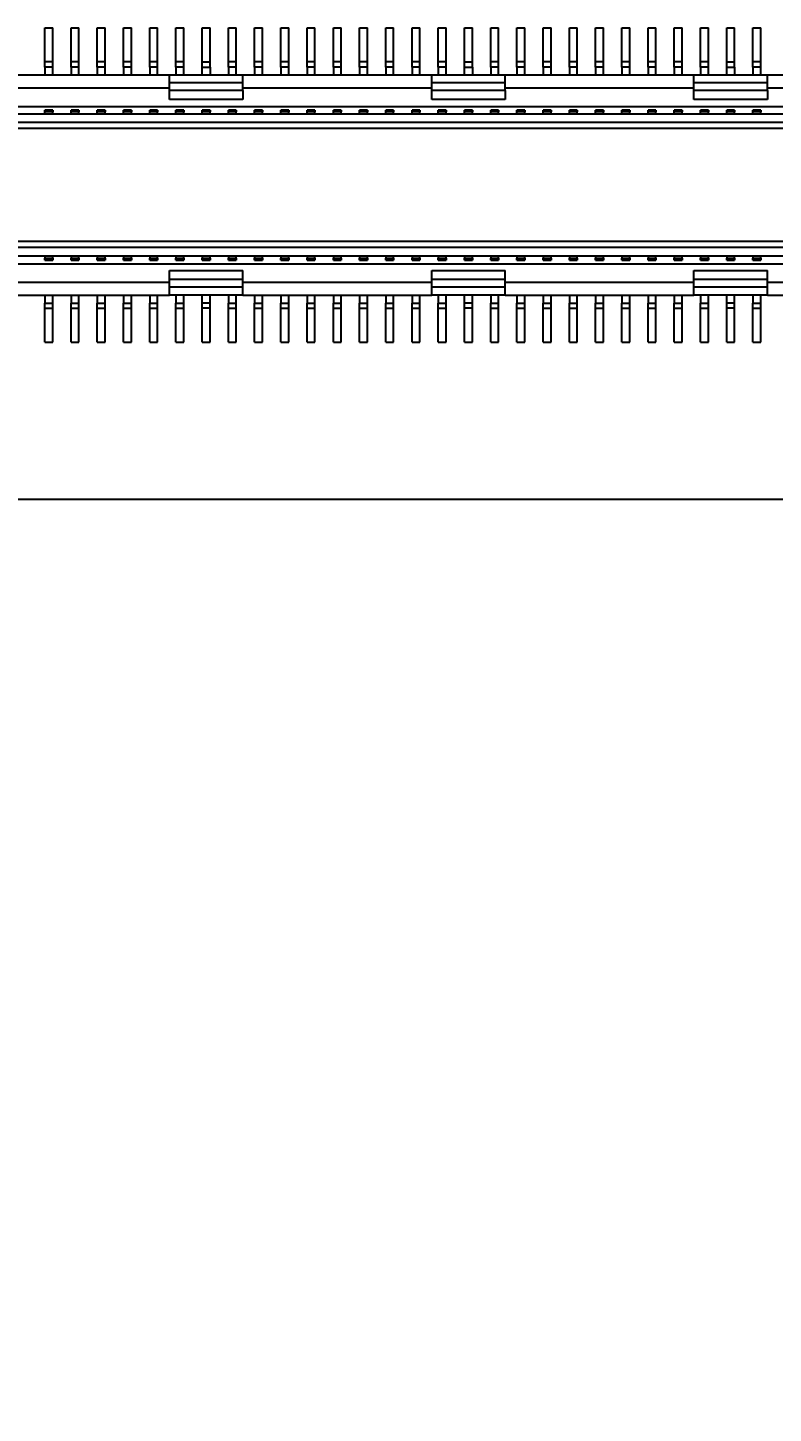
# Model space of a CAD drawing. Header units: millimetres. Extents: x 0 to 895, y 0 to 297.
# Drawn here: x 328.61 to 342.82, y 180.78 to 207.2 of the extents above; entities that cross this region are included whole.
import ezdxf

# ---------------------------------------------------------------- set-up
doc = ezdxf.new("R2010")
doc.units = ezdxf.units.MM
doc.layers.add('0-ADVANTECH-FORM', color=5, linetype='Continuous')
doc.styles.add('SLDTEXTSTYLE0', font='GOTHIC.TTF', dxfattribs={"width": 0.913})
doc.dimstyles.new('SLDDIMSTYLE3', dxfattribs={"dimtxt": 3.5, "dimasz": 3.302, "dimexe": 0, "dimexo": 0.0625, "dimgap": 0.875, "dimtad": 0, "dimtih": 1, "dimtoh": 1, "dimrnd": 1e-09, "dimzin": 4, "dimdsep": 46, "dimtxsty": 'SLDTEXTSTYLE0', "dimblk1": 'NONE', "dimblk2": 'NONE', "dimsah": 1, "dimcen": 0.09, "dimadec": 0, "dimazin": 1, "dimtfac": 1, "dimtofl": 0, "dimtmove": 0, "dimatfit": 3, "dimldrblk": 'NONE', "dimfxl": 1, "dimfrac": 2, "dimtolj": 1, "dimtzin": 12, "dimarcsym": 0})

# ---------------------------------------------------------------- blocks, each defined once
blk = doc.blocks.new('_D_13')
at = {"layer": '0-ADVANTECH-FORM', "transparency": 16777216}
blk.add_line((295.909, 203.204), (295.909, 192.416), dxfattribs=at)
at = {"layer": '0-ADVANTECH-FORM', "transparency": 16777216, "insert": (294.216, 180.778), "char_height": 3.5, "attachment_point": 1, "rotation": 90, "style": 'SLDTEXTSTYLE0'}
blk.add_mtext('74.20', dxfattribs=at)
blk = doc.blocks.new('_NONE')

msp = doc.modelspace()

# ---------------------------------------------------------------- linework, layer by layer
at = {"color": 7, "linetype": 'Continuous', "lineweight": 25}
for p, q in [((328.934, 207.204), (329.084, 207.204)), ((328.934, 206.554), (328.934, 207.204)), ((329.084, 206.554), (329.084, 207.204)), ((329.434, 207.204), (329.584, 207.204)), ((329.434, 206.554), (329.434, 207.204)), ((329.584, 206.554), (329.584, 207.204)), ((329.934, 207.204), (330.084, 207.204)), ((329.934, 206.554), (329.934, 207.204)), ((330.084, 206.554), (330.084, 207.204)), ((330.434, 207.204), (330.584, 207.204)), ((330.434, 206.554), (330.434, 207.204)), ((330.584, 206.554), (330.584, 207.204)), ((330.934, 207.204), (331.084, 207.204)), ((330.934, 206.554), (330.934, 207.204)), ((331.084, 206.554), (331.084, 207.204)), ((331.434, 207.204), (331.584, 207.204)), ((331.434, 206.554), (331.434, 207.204)), ((331.584, 206.554), (331.584, 207.204)), ((331.934, 207.204), (332.084, 207.204)), ((331.934, 206.554), (331.934, 207.204)), ((332.084, 206.554), (332.084, 207.204)), ((332.434, 207.204), (332.584, 207.204)), ((332.434, 206.554), (332.434, 207.204)), ((332.584, 206.554), (332.584, 207.204)), ((332.934, 207.204), (333.084, 207.204)), ((332.934, 206.554), (332.934, 207.204)), ((333.084, 206.554), (333.084, 207.204)), ((333.434, 207.204), (333.584, 207.204)), ((333.434, 206.554), (333.434, 207.204)), ((333.584, 206.554), (333.584, 207.204)), ((333.934, 207.204), (334.084, 207.204)), ((333.934, 206.554), (333.934, 207.204)), ((334.084, 206.554), (334.084, 207.204)), ((334.434, 207.204), (334.584, 207.204)), ((334.434, 206.554), (334.434, 207.204)), ((334.584, 206.554), (334.584, 207.204)), ((334.934, 207.204), (335.084, 207.204)), ((334.934, 206.554), (334.934, 207.204)), ((335.084, 206.554), (335.084, 207.204)), ((335.434, 207.204), (335.584, 207.204)), ((335.434, 206.554), (335.434, 207.204)), ((335.584, 206.554), (335.584, 207.204)), ((335.934, 207.204), (336.084, 207.204)), ((335.934, 206.554), (335.934, 207.204)), ((336.084, 206.554), (336.084, 207.204)), ((336.434, 207.204), (336.584, 207.204)), ((336.434, 206.554), (336.434, 207.204)), ((336.584, 206.554), (336.584, 207.204)), ((336.934, 207.204), (337.084, 207.204)), ((336.934, 206.554), (336.934, 207.204)), ((337.084, 206.554), (337.084, 207.204)), ((337.434, 207.204), (337.584, 207.204)), ((337.434, 206.554), (337.434, 207.204)), ((337.584, 206.554), (337.584, 207.204)), ((337.934, 207.204), (338.084, 207.204)), ((337.934, 206.554), (337.934, 207.204)), ((338.084, 206.554), (338.084, 207.204)), ((338.434, 207.204), (338.584, 207.204)), ((338.434, 206.554), (338.434, 207.204)), ((338.584, 206.554), (338.584, 207.204)), ((338.934, 207.204), (339.084, 207.204)), ((338.934, 206.554), (338.934, 207.204)), ((339.084, 206.554), (339.084, 207.204)), ((339.434, 207.204), (339.584, 207.204)), ((339.434, 206.554), (339.434, 207.204)), ((339.584, 206.554), (339.584, 207.204)), ((339.934, 207.204), (340.084, 207.204)), ((339.934, 206.554), (339.934, 207.204)), ((340.084, 206.554), (340.084, 207.204)), ((340.434, 207.204), (340.584, 207.204)), ((340.434, 206.554), (340.434, 207.204)), ((340.584, 206.554), (340.584, 207.204)), ((340.934, 207.204), (341.084, 207.204)), ((340.934, 206.554), (340.934, 207.204)), ((341.084, 206.554), (341.084, 207.204)), ((341.434, 207.204), (341.584, 207.204)), ((341.434, 206.554), (341.434, 207.204)), ((341.584, 206.554), (341.584, 207.204)), ((341.934, 207.204), (342.084, 207.204)), ((341.934, 206.554), (341.934, 207.204)), ((342.084, 206.554), (342.084, 207.204)), ((342.434, 207.204), (342.584, 207.204)), ((342.434, 206.554), (342.434, 207.204)), ((342.584, 206.554), (342.584, 207.204)), ((329.084, 206.554), (328.934, 206.554)), ((328.934, 206.454), (328.934, 206.554)), ((329.084, 206.454), (328.934, 206.454)), ((328.934, 206.454), (328.934, 206.304)), ((329.084, 206.454), (329.084, 206.554)), ((329.084, 206.304), (329.084, 206.454)), ((329.584, 206.554), (329.434, 206.554)), ((329.434, 206.454), (329.434, 206.554)), ((329.584, 206.454), (329.434, 206.454)), ((329.434, 206.454), (329.434, 206.304)), ((329.584, 206.454), (329.584, 206.554)), ((329.584, 206.304), (329.584, 206.454)), ((330.084, 206.554), (329.934, 206.554)), ((329.934, 206.454), (329.934, 206.554)), ((330.084, 206.454), (329.934, 206.454)), ((329.934, 206.454), (329.934, 206.304)), ((330.084, 206.454), (330.084, 206.554)), ((330.084, 206.304), (330.084, 206.454)), ((330.584, 206.554), (330.434, 206.554)), ((330.434, 206.454), (330.434, 206.554)), ((330.434, 206.454), (330.434, 206.304)), ((330.584, 206.454), (330.434, 206.454)), ((330.584, 206.454), (330.584, 206.554)), ((330.584, 206.304), (330.584, 206.454)), ((331.084, 206.554), (330.934, 206.554)), ((330.934, 206.454), (330.934, 206.554)), ((330.934, 206.454), (330.934, 206.304)), ((331.084, 206.454), (330.934, 206.454)), ((331.084, 206.454), (331.084, 206.554)), ((331.084, 206.304), (331.084, 206.454)), ((331.584, 206.554), (331.434, 206.554)), ((331.434, 206.454), (331.434, 206.554)), ((331.584, 206.454), (331.434, 206.454)), ((331.434, 206.454), (331.434, 206.304)), ((331.584, 206.454), (331.584, 206.554)), ((331.584, 206.304), (331.584, 206.454)), ((331.934, 206.554), (332.084, 206.554)), ((331.934, 206.454), (331.934, 206.554)), ((331.934, 206.304), (331.934, 206.454)), ((331.934, 206.454), (332.084, 206.454)), ((332.084, 206.454), (332.084, 206.554)), ((332.084, 206.454), (332.084, 206.304)), ((332.584, 206.554), (332.434, 206.554)), ((332.434, 206.454), (332.434, 206.554)), ((332.584, 206.454), (332.434, 206.454)), ((332.434, 206.454), (332.434, 206.304)), ((332.584, 206.454), (332.584, 206.554)), ((332.584, 206.304), (332.584, 206.454)), ((333.084, 206.554), (332.934, 206.554)), ((332.934, 206.454), (332.934, 206.554)), ((333.084, 206.454), (332.934, 206.454)), ((332.934, 206.454), (332.934, 206.304)), ((333.084, 206.454), (333.084, 206.554)), ((333.084, 206.304), (333.084, 206.454)), ((333.584, 206.554), (333.434, 206.554)), ((333.434, 206.454), (333.434, 206.554)), ((333.584, 206.454), (333.434, 206.454)), ((333.434, 206.454), (333.434, 206.304)), ((333.584, 206.454), (333.584, 206.554)), ((333.584, 206.304), (333.584, 206.454)), ((334.084, 206.554), (333.934, 206.554)), ((333.934, 206.454), (333.934, 206.554)), ((333.934, 206.454), (333.934, 206.304)), ((334.084, 206.454), (333.934, 206.454)), ((334.084, 206.454), (334.084, 206.554)), ((334.084, 206.304), (334.084, 206.454)), ((334.584, 206.554), (334.434, 206.554)), ((334.434, 206.454), (334.434, 206.554)), ((334.584, 206.454), (334.434, 206.454)), ((334.434, 206.454), (334.434, 206.304)), ((334.584, 206.454), (334.584, 206.554)), ((334.584, 206.304), (334.584, 206.454)), ((335.084, 206.554), (334.934, 206.554)), ((334.934, 206.454), (334.934, 206.554)), ((334.934, 206.454), (334.934, 206.304)), ((335.084, 206.454), (334.934, 206.454)), ((335.084, 206.454), (335.084, 206.554)), ((335.084, 206.304), (335.084, 206.454)), ((335.584, 206.554), (335.434, 206.554)), ((335.434, 206.454), (335.434, 206.554)), ((335.434, 206.454), (335.434, 206.304)), ((335.584, 206.454), (335.434, 206.454)), ((335.584, 206.454), (335.584, 206.554)), ((335.584, 206.304), (335.584, 206.454)), ((336.084, 206.554), (335.934, 206.554)), ((335.934, 206.454), (335.934, 206.554)), ((336.084, 206.454), (335.934, 206.454)), ((335.934, 206.454), (335.934, 206.304)), ((336.084, 206.454), (336.084, 206.554)), ((336.084, 206.304), (336.084, 206.454)), ((336.584, 206.554), (336.434, 206.554)), ((336.434, 206.454), (336.434, 206.554)), ((336.434, 206.454), (336.434, 206.304)), ((336.584, 206.454), (336.434, 206.454)), ((336.584, 206.454), (336.584, 206.554)), ((336.584, 206.304), (336.584, 206.454)), ((336.934, 206.554), (337.084, 206.554)), ((336.934, 206.454), (336.934, 206.554)), ((336.934, 206.304), (336.934, 206.454)), ((336.934, 206.454), (337.084, 206.454)), ((337.084, 206.454), (337.084, 206.554)), ((337.084, 206.454), (337.084, 206.304)), ((337.584, 206.554), (337.434, 206.554)), ((337.434, 206.454), (337.434, 206.554)), ((337.584, 206.454), (337.434, 206.454)), ((337.434, 206.454), (337.434, 206.304)), ((337.584, 206.454), (337.584, 206.554)), ((337.584, 206.304), (337.584, 206.454)), ((338.084, 206.554), (337.934, 206.554)), ((337.934, 206.454), (337.934, 206.554)), ((337.934, 206.454), (337.934, 206.304)), ((338.084, 206.454), (337.934, 206.454)), ((338.084, 206.454), (338.084, 206.554)), ((338.084, 206.304), (338.084, 206.454)), ((338.584, 206.554), (338.434, 206.554)), ((338.434, 206.454), (338.434, 206.554)), ((338.584, 206.454), (338.434, 206.454)), ((338.434, 206.454), (338.434, 206.304)), ((338.584, 206.454), (338.584, 206.554)), ((338.584, 206.304), (338.584, 206.454)), ((339.084, 206.554), (338.934, 206.554)), ((338.934, 206.454), (338.934, 206.554)), ((339.084, 206.454), (338.934, 206.454)), ((338.934, 206.454), (338.934, 206.304)), ((339.084, 206.454), (339.084, 206.554)), ((339.084, 206.304), (339.084, 206.454)), ((339.584, 206.554), (339.434, 206.554)), ((339.434, 206.454), (339.434, 206.554)), ((339.584, 206.454), (339.434, 206.454)), ((339.434, 206.454), (339.434, 206.304)), ((339.584, 206.454), (339.584, 206.554)), ((339.584, 206.304), (339.584, 206.454)), ((340.084, 206.554), (339.934, 206.554)), ((339.934, 206.454), (339.934, 206.554)), ((340.084, 206.454), (339.934, 206.454)), ((339.934, 206.454), (339.934, 206.304)), ((340.084, 206.454), (340.084, 206.554)), ((340.084, 206.304), (340.084, 206.454)), ((340.584, 206.554), (340.434, 206.554)), ((340.434, 206.454), (340.434, 206.554)), ((340.434, 206.454), (340.434, 206.304)), ((340.584, 206.454), (340.434, 206.454)), ((340.584, 206.454), (340.584, 206.554)), ((340.584, 206.304), (340.584, 206.454)), ((341.084, 206.554), (340.934, 206.554)), ((340.934, 206.454), (340.934, 206.554)), ((340.934, 206.454), (340.934, 206.304)), ((341.084, 206.454), (340.934, 206.454)), ((341.084, 206.454), (341.084, 206.554)), ((341.084, 206.304), (341.084, 206.454)), ((341.584, 206.554), (341.434, 206.554)), ((341.434, 206.454), (341.434, 206.554)), ((341.584, 206.454), (341.434, 206.454)), ((341.434, 206.454), (341.434, 206.304)), ((341.584, 206.454), (341.584, 206.554)), ((341.584, 206.304), (341.584, 206.454)), ((341.934, 206.554), (342.084, 206.554)), ((341.934, 206.454), (341.934, 206.554)), ((341.934, 206.304), (341.934, 206.454)), ((341.934, 206.454), (342.084, 206.454)), ((342.084, 206.454), (342.084, 206.554)), ((342.084, 206.454), (342.084, 206.304)), ((342.584, 206.554), (342.434, 206.554)), ((342.434, 206.454), (342.434, 206.554)), ((342.434, 206.454), (342.434, 206.304)), ((342.584, 206.454), (342.434, 206.454)), ((342.584, 206.454), (342.584, 206.554)), ((342.584, 206.304), (342.584, 206.454)), ((327.709, 206.304), (331.309, 206.304)), ((331.309, 206.154), (331.309, 206.304)), ((331.309, 206.304), (332.709, 206.304)), ((331.309, 206.004), (331.309, 206.154)), ((332.709, 206.154), (331.309, 206.154)), ((332.709, 206.154), (332.709, 206.304)), ((332.709, 206.304), (336.309, 206.304)), ((332.709, 206.004), (332.709, 206.154)), ((336.309, 206.154), (336.309, 206.304)), ((336.309, 206.304), (337.709, 206.304)), ((336.309, 206.004), (336.309, 206.154)), ((337.709, 206.154), (336.309, 206.154)), ((337.709, 206.154), (337.709, 206.304)), ((337.709, 206.304), (341.309, 206.304)), ((337.709, 206.004), (337.709, 206.154)), ((341.309, 206.154), (341.309, 206.304)), ((341.309, 206.304), (342.709, 206.304)), ((342.709, 206.154), (341.309, 206.154)), ((341.309, 206.004), (341.309, 206.154)), ((342.709, 206.154), (342.709, 206.304)), ((342.709, 206.304), (346.309, 206.304)), ((342.709, 206.004), (342.709, 206.154)), ((331.309, 206.054), (327.709, 206.054)), ((332.709, 206.004), (331.309, 206.004)), ((331.309, 205.834), (331.309, 206.004)), ((336.309, 206.054), (332.709, 206.054)), ((332.709, 206.004), (332.709, 205.834)), ((337.709, 206.004), (336.309, 206.004)), ((336.309, 205.834), (336.309, 206.004)), ((341.309, 206.054), (337.709, 206.054)), ((337.709, 206.004), (337.709, 205.834)), ((342.709, 206.004), (341.309, 206.004)), ((341.309, 205.834), (341.309, 206.004)), ((346.309, 206.054), (342.709, 206.054)), ((342.709, 206.004), (342.709, 205.834)), ((297.209, 205.704), (352.309, 205.704)), ((329.084, 205.634), (328.934, 205.634)), ((328.934, 205.601), (328.934, 205.634)), ((328.934, 205.554), (328.934, 205.601)), ((329.084, 205.601), (328.934, 205.601)), ((329.084, 205.634), (329.084, 205.601)), ((329.084, 205.554), (329.084, 205.601)), ((329.584, 205.634), (329.434, 205.634)), ((329.434, 205.601), (329.434, 205.634)), ((329.434, 205.554), (329.434, 205.601)), ((329.584, 205.601), (329.434, 205.601)), ((329.584, 205.634), (329.584, 205.601)), ((329.584, 205.554), (329.584, 205.601)), ((330.084, 205.634), (329.934, 205.634)), ((329.934, 205.601), (329.934, 205.634)), ((329.934, 205.554), (329.934, 205.601)), ((330.084, 205.601), (329.934, 205.601)), ((330.084, 205.634), (330.084, 205.601)), ((330.084, 205.554), (330.084, 205.601)), ((330.584, 205.634), (330.434, 205.634)), ((330.434, 205.601), (330.434, 205.634)), ((330.434, 205.554), (330.434, 205.601)), ((330.584, 205.601), (330.434, 205.601)), ((330.584, 205.634), (330.584, 205.601)), ((330.584, 205.554), (330.584, 205.601)), ((331.084, 205.634), (330.934, 205.634)), ((330.934, 205.601), (330.934, 205.634)), ((330.934, 205.554), (330.934, 205.601)), ((331.084, 205.601), (330.934, 205.601)), ((331.084, 205.634), (331.084, 205.601)), ((331.084, 205.554), (331.084, 205.601)), ((332.709, 205.834), (331.309, 205.834)), ((331.584, 205.634), (331.434, 205.634)), ((331.434, 205.601), (331.434, 205.634)), ((331.434, 205.554), (331.434, 205.601)), ((331.584, 205.601), (331.434, 205.601)), ((331.584, 205.634), (331.584, 205.601)), ((331.584, 205.554), (331.584, 205.601)), ((332.084, 205.634), (331.934, 205.634)), ((331.934, 205.601), (331.934, 205.634)), ((331.934, 205.554), (331.934, 205.601)), ((332.084, 205.601), (331.934, 205.601)), ((332.084, 205.634), (332.084, 205.601)), ((332.084, 205.554), (332.084, 205.601)), ((332.584, 205.634), (332.434, 205.634)), ((332.434, 205.601), (332.434, 205.634)), ((332.434, 205.554), (332.434, 205.601)), ((332.584, 205.601), (332.434, 205.601)), ((332.584, 205.634), (332.584, 205.601)), ((332.584, 205.554), (332.584, 205.601)), ((333.084, 205.634), (332.934, 205.634)), ((332.934, 205.601), (332.934, 205.634)), ((332.934, 205.554), (332.934, 205.601)), ((333.084, 205.601), (332.934, 205.601)), ((333.084, 205.634), (333.084, 205.601)), ((333.084, 205.554), (333.084, 205.601)), ((333.584, 205.634), (333.434, 205.634)), ((333.434, 205.601), (333.434, 205.634)), ((333.434, 205.554), (333.434, 205.601)), ((333.584, 205.601), (333.434, 205.601)), ((333.584, 205.634), (333.584, 205.601)), ((333.584, 205.554), (333.584, 205.601)), ((334.084, 205.634), (333.934, 205.634)), ((333.934, 205.601), (333.934, 205.634)), ((333.934, 205.554), (333.934, 205.601)), ((334.084, 205.601), (333.934, 205.601)), ((334.084, 205.634), (334.084, 205.601)), ((334.084, 205.554), (334.084, 205.601)), ((334.584, 205.634), (334.434, 205.634)), ((334.434, 205.601), (334.434, 205.634)), ((334.434, 205.554), (334.434, 205.601)), ((334.584, 205.601), (334.434, 205.601)), ((334.584, 205.634), (334.584, 205.601)), ((334.584, 205.554), (334.584, 205.601)), ((335.084, 205.634), (334.934, 205.634)), ((334.934, 205.601), (334.934, 205.634)), ((334.934, 205.554), (334.934, 205.601)), ((335.084, 205.601), (334.934, 205.601)), ((335.084, 205.634), (335.084, 205.601)), ((335.084, 205.554), (335.084, 205.601)), ((335.584, 205.634), (335.434, 205.634)), ((335.434, 205.601), (335.434, 205.634)), ((335.434, 205.554), (335.434, 205.601)), ((335.584, 205.601), (335.434, 205.601)), ((335.584, 205.634), (335.584, 205.601)), ((335.584, 205.554), (335.584, 205.601)), ((336.084, 205.634), (335.934, 205.634)), ((335.934, 205.601), (335.934, 205.634)), ((335.934, 205.554), (335.934, 205.601)), ((336.084, 205.601), (335.934, 205.601)), ((336.084, 205.634), (336.084, 205.601)), ((336.084, 205.554), (336.084, 205.601)), ((337.709, 205.834), (336.309, 205.834)), ((336.584, 205.634), (336.434, 205.634)), ((336.434, 205.601), (336.434, 205.634)), ((336.434, 205.554), (336.434, 205.601)), ((336.584, 205.601), (336.434, 205.601)), ((336.584, 205.634), (336.584, 205.601)), ((336.584, 205.554), (336.584, 205.601)), ((337.084, 205.634), (336.934, 205.634)), ((336.934, 205.601), (336.934, 205.634)), ((336.934, 205.554), (336.934, 205.601)), ((337.084, 205.601), (336.934, 205.601)), ((337.084, 205.634), (337.084, 205.601)), ((337.084, 205.554), (337.084, 205.601)), ((337.584, 205.634), (337.434, 205.634)), ((337.434, 205.601), (337.434, 205.634)), ((337.434, 205.554), (337.434, 205.601)), ((337.584, 205.601), (337.434, 205.601)), ((337.584, 205.634), (337.584, 205.601)), ((337.584, 205.554), (337.584, 205.601)), ((338.084, 205.634), (337.934, 205.634)), ((337.934, 205.601), (337.934, 205.634)), ((337.934, 205.554), (337.934, 205.601)), ((338.084, 205.601), (337.934, 205.601)), ((338.084, 205.634), (338.084, 205.601)), ((338.084, 205.554), (338.084, 205.601)), ((338.584, 205.634), (338.434, 205.634)), ((338.434, 205.601), (338.434, 205.634)), ((338.434, 205.554), (338.434, 205.601)), ((338.584, 205.601), (338.434, 205.601)), ((338.584, 205.634), (338.584, 205.601)), ((338.584, 205.554), (338.584, 205.601)), ((339.084, 205.634), (338.934, 205.634)), ((338.934, 205.601), (338.934, 205.634)), ((338.934, 205.554), (338.934, 205.601)), ((339.084, 205.601), (338.934, 205.601)), ((339.084, 205.634), (339.084, 205.601)), ((339.084, 205.554), (339.084, 205.601)), ((339.584, 205.634), (339.434, 205.634)), ((339.434, 205.601), (339.434, 205.634)), ((339.434, 205.554), (339.434, 205.601)), ((339.584, 205.601), (339.434, 205.601)), ((339.584, 205.634), (339.584, 205.601)), ((339.584, 205.554), (339.584, 205.601)), ((340.084, 205.634), (339.934, 205.634)), ((339.934, 205.601), (339.934, 205.634)), ((339.934, 205.554), (339.934, 205.601)), ((340.084, 205.601), (339.934, 205.601)), ((340.084, 205.634), (340.084, 205.601)), ((340.084, 205.554), (340.084, 205.601)), ((340.584, 205.634), (340.434, 205.634)), ((340.434, 205.601), (340.434, 205.634)), ((340.434, 205.554), (340.434, 205.601)), ((340.584, 205.601), (340.434, 205.601)), ((340.584, 205.634), (340.584, 205.601)), ((340.584, 205.554), (340.584, 205.601)), ((341.084, 205.634), (340.934, 205.634)), ((340.934, 205.601), (340.934, 205.634)), ((340.934, 205.554), (340.934, 205.601)), ((341.084, 205.601), (340.934, 205.601)), ((341.084, 205.634), (341.084, 205.601)), ((341.084, 205.554), (341.084, 205.601)), ((342.709, 205.834), (341.309, 205.834)), ((341.584, 205.634), (341.434, 205.634)), ((341.434, 205.601), (341.434, 205.634)), ((341.434, 205.554), (341.434, 205.601)), ((341.584, 205.601), (341.434, 205.601)), ((341.584, 205.634), (341.584, 205.601)), ((341.584, 205.554), (341.584, 205.601)), ((342.084, 205.634), (341.934, 205.634)), ((341.934, 205.601), (341.934, 205.634)), ((341.934, 205.554), (341.934, 205.601)), ((342.084, 205.601), (341.934, 205.601)), ((342.084, 205.634), (342.084, 205.601)), ((342.084, 205.554), (342.084, 205.601)), ((342.584, 205.634), (342.434, 205.634)), ((342.434, 205.601), (342.434, 205.634)), ((342.434, 205.554), (342.434, 205.601)), ((342.584, 205.601), (342.434, 205.601)), ((342.584, 205.634), (342.584, 205.601)), ((342.584, 205.554), (342.584, 205.601)), ((352.409, 205.554), (297.109, 205.554)), ((352.409, 205.394), (297.109, 205.394)), ((352.209, 205.28), (297.309, 205.28)), ((353.309, 203.014), (296.209, 203.014)), ((353.109, 203.129), (296.409, 203.129)), ((296.209, 202.854), (353.309, 202.854)), ((297.209, 202.704), (352.309, 202.704)), ((328.934, 202.854), (328.934, 202.808)), ((328.934, 202.808), (329.084, 202.808)), ((328.934, 202.774), (328.934, 202.808)), ((328.934, 202.774), (329.084, 202.774)), ((329.084, 202.808), (329.084, 202.854)), ((329.084, 202.808), (329.084, 202.774)), ((329.434, 202.854), (329.434, 202.808)), ((329.434, 202.808), (329.584, 202.808)), ((329.434, 202.774), (329.434, 202.808)), ((329.434, 202.774), (329.584, 202.774)), ((329.584, 202.808), (329.584, 202.854)), ((329.584, 202.808), (329.584, 202.774)), ((329.934, 202.854), (329.934, 202.808)), ((329.934, 202.808), (330.084, 202.808)), ((329.934, 202.774), (329.934, 202.808)), ((329.934, 202.774), (330.084, 202.774)), ((330.084, 202.808), (330.084, 202.854)), ((330.084, 202.808), (330.084, 202.774)), ((330.434, 202.854), (330.434, 202.808)), ((330.434, 202.808), (330.584, 202.808)), ((330.434, 202.774), (330.434, 202.808)), ((330.434, 202.774), (330.584, 202.774)), ((330.584, 202.808), (330.584, 202.854)), ((330.584, 202.808), (330.584, 202.774)), ((330.934, 202.854), (330.934, 202.808)), ((330.934, 202.808), (331.084, 202.808)), ((330.934, 202.774), (330.934, 202.808)), ((330.934, 202.774), (331.084, 202.774)), ((331.084, 202.808), (331.084, 202.854)), ((331.084, 202.808), (331.084, 202.774)), ((331.434, 202.854), (331.434, 202.808)), ((331.434, 202.808), (331.584, 202.808)), ((331.434, 202.774), (331.434, 202.808)), ((331.434, 202.774), (331.584, 202.774)), ((331.584, 202.808), (331.584, 202.854)), ((331.584, 202.808), (331.584, 202.774)), ((331.934, 202.854), (331.934, 202.808)), ((331.934, 202.808), (332.084, 202.808)), ((331.934, 202.774), (331.934, 202.808)), ((331.934, 202.774), (332.084, 202.774)), ((332.084, 202.808), (332.084, 202.854)), ((332.084, 202.808), (332.084, 202.774)), ((332.434, 202.854), (332.434, 202.808)), ((332.434, 202.808), (332.584, 202.808)), ((332.434, 202.774), (332.434, 202.808)), ((332.434, 202.774), (332.584, 202.774)), ((332.584, 202.808), (332.584, 202.854)), ((332.584, 202.808), (332.584, 202.774)), ((332.934, 202.854), (332.934, 202.808)), ((332.934, 202.808), (333.084, 202.808)), ((332.934, 202.774), (332.934, 202.808)), ((332.934, 202.774), (333.084, 202.774)), ((333.084, 202.808), (333.084, 202.854)), ((333.084, 202.808), (333.084, 202.774)), ((333.434, 202.854), (333.434, 202.808)), ((333.434, 202.808), (333.584, 202.808)), ((333.434, 202.774), (333.434, 202.808)), ((333.434, 202.774), (333.584, 202.774)), ((333.584, 202.808), (333.584, 202.854)), ((333.584, 202.808), (333.584, 202.774)), ((333.934, 202.854), (333.934, 202.808)), ((333.934, 202.808), (334.084, 202.808)), ((333.934, 202.774), (333.934, 202.808)), ((333.934, 202.774), (334.084, 202.774)), ((334.084, 202.808), (334.084, 202.854)), ((334.084, 202.808), (334.084, 202.774)), ((334.434, 202.854), (334.434, 202.808)), ((334.434, 202.808), (334.584, 202.808)), ((334.434, 202.774), (334.434, 202.808)), ((334.434, 202.774), (334.584, 202.774)), ((334.584, 202.808), (334.584, 202.854)), ((334.584, 202.808), (334.584, 202.774)), ((334.934, 202.854), (334.934, 202.808)), ((334.934, 202.808), (335.084, 202.808)), ((334.934, 202.774), (334.934, 202.808)), ((334.934, 202.774), (335.084, 202.774)), ((335.084, 202.808), (335.084, 202.854)), ((335.084, 202.808), (335.084, 202.774)), ((335.434, 202.854), (335.434, 202.808)), ((335.434, 202.808), (335.584, 202.808)), ((335.434, 202.774), (335.434, 202.808)), ((335.434, 202.774), (335.584, 202.774)), ((335.584, 202.808), (335.584, 202.854)), ((335.584, 202.808), (335.584, 202.774)), ((335.934, 202.854), (335.934, 202.808)), ((335.934, 202.808), (336.084, 202.808)), ((335.934, 202.774), (335.934, 202.808)), ((335.934, 202.774), (336.084, 202.774)), ((336.084, 202.808), (336.084, 202.854)), ((336.084, 202.808), (336.084, 202.774)), ((336.434, 202.854), (336.434, 202.808)), ((336.434, 202.808), (336.584, 202.808)), ((336.434, 202.774), (336.434, 202.808)), ((336.434, 202.774), (336.584, 202.774)), ((336.584, 202.808), (336.584, 202.854)), ((336.584, 202.808), (336.584, 202.774)), ((336.934, 202.854), (336.934, 202.808)), ((336.934, 202.808), (337.084, 202.808)), ((336.934, 202.774), (336.934, 202.808)), ((336.934, 202.774), (337.084, 202.774)), ((337.084, 202.808), (337.084, 202.854)), ((337.084, 202.808), (337.084, 202.774)), ((337.434, 202.854), (337.434, 202.808)), ((337.434, 202.808), (337.584, 202.808)), ((337.434, 202.774), (337.434, 202.808)), ((337.434, 202.774), (337.584, 202.774)), ((337.584, 202.808), (337.584, 202.854)), ((337.584, 202.808), (337.584, 202.774)), ((337.934, 202.854), (337.934, 202.808)), ((337.934, 202.808), (338.084, 202.808)), ((337.934, 202.774), (337.934, 202.808)), ((337.934, 202.774), (338.084, 202.774)), ((338.084, 202.808), (338.084, 202.854)), ((338.084, 202.808), (338.084, 202.774)), ((338.434, 202.854), (338.434, 202.808)), ((338.434, 202.808), (338.584, 202.808)), ((338.434, 202.774), (338.434, 202.808)), ((338.434, 202.774), (338.584, 202.774)), ((338.584, 202.808), (338.584, 202.854)), ((338.584, 202.808), (338.584, 202.774)), ((338.934, 202.854), (338.934, 202.808)), ((338.934, 202.808), (339.084, 202.808)), ((338.934, 202.774), (338.934, 202.808)), ((338.934, 202.774), (339.084, 202.774)), ((339.084, 202.808), (339.084, 202.854)), ((339.084, 202.808), (339.084, 202.774)), ((339.434, 202.854), (339.434, 202.808)), ((339.434, 202.808), (339.584, 202.808)), ((339.434, 202.774), (339.434, 202.808)), ((339.434, 202.774), (339.584, 202.774)), ((339.584, 202.808), (339.584, 202.854)), ((339.584, 202.808), (339.584, 202.774)), ((339.934, 202.854), (339.934, 202.808)), ((339.934, 202.808), (340.084, 202.808)), ((339.934, 202.774), (339.934, 202.808)), ((339.934, 202.774), (340.084, 202.774)), ((340.084, 202.808), (340.084, 202.854)), ((340.084, 202.808), (340.084, 202.774)), ((340.434, 202.854), (340.434, 202.808)), ((340.434, 202.808), (340.584, 202.808)), ((340.434, 202.774), (340.434, 202.808)), ((340.434, 202.774), (340.584, 202.774)), ((340.584, 202.808), (340.584, 202.854)), ((340.584, 202.808), (340.584, 202.774)), ((340.934, 202.854), (340.934, 202.808)), ((340.934, 202.808), (341.084, 202.808)), ((340.934, 202.774), (340.934, 202.808)), ((340.934, 202.774), (341.084, 202.774)), ((341.084, 202.808), (341.084, 202.854)), ((341.084, 202.808), (341.084, 202.774)), ((341.434, 202.854), (341.434, 202.808)), ((341.434, 202.808), (341.584, 202.808)), ((341.434, 202.774), (341.434, 202.808)), ((341.434, 202.774), (341.584, 202.774)), ((341.584, 202.808), (341.584, 202.854)), ((341.584, 202.808), (341.584, 202.774)), ((341.934, 202.854), (341.934, 202.808)), ((341.934, 202.808), (342.084, 202.808)), ((341.934, 202.774), (341.934, 202.808)), ((341.934, 202.774), (342.084, 202.774)), ((342.084, 202.808), (342.084, 202.854)), ((342.084, 202.808), (342.084, 202.774)), ((342.434, 202.854), (342.434, 202.808)), ((342.434, 202.808), (342.584, 202.808)), ((342.434, 202.774), (342.434, 202.808)), ((342.434, 202.774), (342.584, 202.774)), ((342.584, 202.808), (342.584, 202.854)), ((342.584, 202.808), (342.584, 202.774)), ((331.309, 202.574), (332.709, 202.574)), ((331.309, 202.404), (331.309, 202.574)), ((332.709, 202.404), (332.709, 202.574)), ((336.309, 202.574), (337.709, 202.574)), ((336.309, 202.404), (336.309, 202.574)), ((337.709, 202.404), (337.709, 202.574)), ((341.309, 202.574), (342.709, 202.574)), ((341.309, 202.404), (341.309, 202.574)), ((342.709, 202.404), (342.709, 202.574)), ((327.709, 202.354), (331.309, 202.354)), ((331.309, 202.254), (331.309, 202.404)), ((332.709, 202.404), (331.309, 202.404)), ((331.309, 202.104), (331.309, 202.254)), ((332.709, 202.254), (331.309, 202.254)), ((332.709, 202.254), (332.709, 202.404)), ((332.709, 202.354), (336.309, 202.354)), ((332.709, 202.104), (332.709, 202.254)), ((336.309, 202.254), (336.309, 202.404)), ((337.709, 202.404), (336.309, 202.404)), ((336.309, 202.104), (336.309, 202.254)), ((337.709, 202.254), (336.309, 202.254)), ((337.709, 202.254), (337.709, 202.404)), ((337.709, 202.354), (341.309, 202.354)), ((337.709, 202.104), (337.709, 202.254)), ((341.309, 202.254), (341.309, 202.404)), ((342.709, 202.404), (341.309, 202.404)), ((341.309, 202.104), (341.309, 202.254)), ((342.709, 202.254), (341.309, 202.254)), ((342.709, 202.254), (342.709, 202.404)), ((342.709, 202.354), (346.309, 202.354)), ((342.709, 202.104), (342.709, 202.254)), ((327.709, 202.104), (331.309, 202.104)), ((328.934, 202.104), (328.934, 201.954)), ((328.934, 201.954), (329.084, 201.954)), ((328.934, 201.854), (328.934, 201.954)), ((329.084, 201.954), (329.084, 202.104)), ((329.084, 201.854), (329.084, 201.954)), ((329.434, 202.104), (329.434, 201.954)), ((329.434, 201.954), (329.584, 201.954)), ((329.434, 201.854), (329.434, 201.954)), ((329.584, 201.954), (329.584, 202.104)), ((329.584, 201.854), (329.584, 201.954)), ((329.934, 202.104), (329.934, 201.954)), ((329.934, 201.954), (330.084, 201.954)), ((329.934, 201.854), (329.934, 201.954)), ((330.084, 201.954), (330.084, 202.104)), ((330.084, 201.854), (330.084, 201.954)), ((330.434, 202.104), (330.434, 201.954)), ((330.434, 201.954), (330.584, 201.954)), ((330.434, 201.854), (330.434, 201.954)), ((330.584, 201.954), (330.584, 202.104)), ((330.584, 201.854), (330.584, 201.954)), ((330.934, 202.104), (330.934, 201.954)), ((330.934, 201.954), (331.084, 201.954)), ((330.934, 201.854), (330.934, 201.954)), ((331.084, 201.954), (331.084, 202.104)), ((331.084, 201.854), (331.084, 201.954)), ((332.709, 202.104), (331.309, 202.104)), ((331.434, 202.104), (331.434, 201.954)), ((331.434, 201.954), (331.584, 201.954)), ((331.434, 201.854), (331.434, 201.954)), ((331.584, 201.954), (331.584, 202.104)), ((331.584, 201.854), (331.584, 201.954)), ((331.934, 201.954), (331.934, 202.104)), ((332.084, 201.954), (331.934, 201.954)), ((331.934, 201.854), (331.934, 201.954)), ((332.084, 201.954), (332.084, 202.104)), ((332.084, 201.854), (332.084, 201.954)), ((332.434, 202.104), (332.434, 201.954)), ((332.434, 201.954), (332.584, 201.954)), ((332.434, 201.854), (332.434, 201.954)), ((332.584, 201.954), (332.584, 202.104)), ((332.584, 201.854), (332.584, 201.954)), ((332.709, 202.104), (336.309, 202.104)), ((332.934, 202.104), (332.934, 201.954)), ((332.934, 201.954), (333.084, 201.954)), ((332.934, 201.854), (332.934, 201.954)), ((333.084, 201.954), (333.084, 202.104)), ((333.084, 201.854), (333.084, 201.954)), ((333.434, 202.104), (333.434, 201.954)), ((333.434, 201.954), (333.584, 201.954)), ((333.434, 201.854), (333.434, 201.954)), ((333.584, 201.954), (333.584, 202.104)), ((333.584, 201.854), (333.584, 201.954)), ((333.934, 202.104), (333.934, 201.954)), ((333.934, 201.954), (334.084, 201.954)), ((333.934, 201.854), (333.934, 201.954)), ((334.084, 201.954), (334.084, 202.104)), ((334.084, 201.854), (334.084, 201.954)), ((334.434, 202.104), (334.434, 201.954)), ((334.434, 201.954), (334.584, 201.954)), ((334.434, 201.854), (334.434, 201.954)), ((334.584, 201.954), (334.584, 202.104)), ((334.584, 201.854), (334.584, 201.954)), ((334.934, 202.104), (334.934, 201.954)), ((334.934, 201.954), (335.084, 201.954)), ((334.934, 201.854), (334.934, 201.954)), ((335.084, 201.954), (335.084, 202.104)), ((335.084, 201.854), (335.084, 201.954)), ((335.434, 202.104), (335.434, 201.954)), ((335.434, 201.954), (335.584, 201.954)), ((335.434, 201.854), (335.434, 201.954)), ((335.584, 201.954), (335.584, 202.104)), ((335.584, 201.854), (335.584, 201.954)), ((335.934, 202.104), (335.934, 201.954)), ((335.934, 201.954), (336.084, 201.954)), ((335.934, 201.854), (335.934, 201.954)), ((336.084, 201.954), (336.084, 202.104)), ((336.084, 201.854), (336.084, 201.954)), ((337.709, 202.104), (336.309, 202.104)), ((336.434, 202.104), (336.434, 201.954)), ((336.434, 201.954), (336.584, 201.954)), ((336.434, 201.854), (336.434, 201.954)), ((336.584, 201.954), (336.584, 202.104)), ((336.584, 201.854), (336.584, 201.954)), ((336.934, 201.954), (336.934, 202.104)), ((337.084, 201.954), (336.934, 201.954)), ((336.934, 201.854), (336.934, 201.954)), ((337.084, 201.954), (337.084, 202.104)), ((337.084, 201.854), (337.084, 201.954)), ((337.434, 202.104), (337.434, 201.954)), ((337.434, 201.954), (337.584, 201.954)), ((337.434, 201.854), (337.434, 201.954)), ((337.584, 201.954), (337.584, 202.104)), ((337.584, 201.854), (337.584, 201.954)), ((337.709, 202.104), (341.309, 202.104)), ((337.934, 202.104), (337.934, 201.954)), ((337.934, 201.954), (338.084, 201.954)), ((337.934, 201.854), (337.934, 201.954)), ((338.084, 201.954), (338.084, 202.104)), ((338.084, 201.854), (338.084, 201.954)), ((338.434, 202.104), (338.434, 201.954)), ((338.434, 201.954), (338.584, 201.954)), ((338.434, 201.854), (338.434, 201.954)), ((338.584, 201.954), (338.584, 202.104)), ((338.584, 201.854), (338.584, 201.954)), ((338.934, 202.104), (338.934, 201.954)), ((338.934, 201.954), (339.084, 201.954)), ((338.934, 201.854), (338.934, 201.954)), ((339.084, 201.954), (339.084, 202.104)), ((339.084, 201.854), (339.084, 201.954)), ((339.434, 202.104), (339.434, 201.954)), ((339.434, 201.954), (339.584, 201.954)), ((339.434, 201.854), (339.434, 201.954)), ((339.584, 201.954), (339.584, 202.104)), ((339.584, 201.854), (339.584, 201.954)), ((339.934, 202.104), (339.934, 201.954)), ((339.934, 201.954), (340.084, 201.954)), ((339.934, 201.854), (339.934, 201.954)), ((340.084, 201.954), (340.084, 202.104)), ((340.084, 201.854), (340.084, 201.954)), ((340.434, 202.104), (340.434, 201.954)), ((340.434, 201.954), (340.584, 201.954)), ((340.434, 201.854), (340.434, 201.954)), ((340.584, 201.954), (340.584, 202.104)), ((340.584, 201.854), (340.584, 201.954)), ((340.934, 202.104), (340.934, 201.954)), ((340.934, 201.954), (341.084, 201.954)), ((340.934, 201.854), (340.934, 201.954)), ((341.084, 201.954), (341.084, 202.104)), ((341.084, 201.854), (341.084, 201.954)), ((342.709, 202.104), (341.309, 202.104)), ((341.434, 202.104), (341.434, 201.954)), ((341.434, 201.954), (341.584, 201.954)), ((341.434, 201.854), (341.434, 201.954)), ((341.584, 201.954), (341.584, 202.104)), ((341.584, 201.854), (341.584, 201.954)), ((341.934, 201.954), (341.934, 202.104)), ((342.084, 201.954), (341.934, 201.954)), ((341.934, 201.854), (341.934, 201.954)), ((342.084, 201.954), (342.084, 202.104)), ((342.084, 201.854), (342.084, 201.954)), ((342.434, 202.104), (342.434, 201.954)), ((342.434, 201.954), (342.584, 201.954)), ((342.434, 201.854), (342.434, 201.954)), ((342.584, 201.954), (342.584, 202.104)), ((342.584, 201.854), (342.584, 201.954)), ((342.709, 202.104), (346.309, 202.104)), ((328.934, 201.854), (329.084, 201.854)), ((328.934, 201.204), (328.934, 201.854)), ((329.084, 201.204), (329.084, 201.854)), ((329.434, 201.854), (329.584, 201.854)), ((329.434, 201.204), (329.434, 201.854)), ((329.584, 201.204), (329.584, 201.854)), ((329.934, 201.854), (330.084, 201.854)), ((329.934, 201.204), (329.934, 201.854)), ((330.084, 201.204), (330.084, 201.854)), ((330.434, 201.854), (330.584, 201.854)), ((330.434, 201.204), (330.434, 201.854)), ((330.584, 201.204), (330.584, 201.854)), ((330.934, 201.854), (331.084, 201.854)), ((330.934, 201.204), (330.934, 201.854)), ((331.084, 201.204), (331.084, 201.854)), ((331.434, 201.854), (331.584, 201.854)), ((331.434, 201.204), (331.434, 201.854)), ((331.584, 201.204), (331.584, 201.854)), ((332.084, 201.854), (331.934, 201.854)), ((331.934, 201.204), (331.934, 201.854)), ((332.084, 201.204), (332.084, 201.854)), ((332.434, 201.854), (332.584, 201.854)), ((332.434, 201.204), (332.434, 201.854)), ((332.584, 201.204), (332.584, 201.854)), ((332.934, 201.854), (333.084, 201.854)), ((332.934, 201.204), (332.934, 201.854)), ((333.084, 201.204), (333.084, 201.854)), ((333.434, 201.854), (333.584, 201.854)), ((333.434, 201.204), (333.434, 201.854)), ((333.584, 201.204), (333.584, 201.854)), ((333.934, 201.854), (334.084, 201.854)), ((333.934, 201.204), (333.934, 201.854)), ((334.084, 201.204), (334.084, 201.854)), ((334.434, 201.854), (334.584, 201.854)), ((334.434, 201.204), (334.434, 201.854)), ((334.584, 201.204), (334.584, 201.854)), ((334.934, 201.854), (335.084, 201.854)), ((334.934, 201.204), (334.934, 201.854)), ((335.084, 201.204), (335.084, 201.854)), ((335.434, 201.854), (335.584, 201.854)), ((335.434, 201.204), (335.434, 201.854)), ((335.584, 201.204), (335.584, 201.854)), ((335.934, 201.854), (336.084, 201.854)), ((335.934, 201.204), (335.934, 201.854)), ((336.084, 201.204), (336.084, 201.854)), ((336.434, 201.854), (336.584, 201.854)), ((336.434, 201.204), (336.434, 201.854)), ((336.584, 201.204), (336.584, 201.854)), ((337.084, 201.854), (336.934, 201.854)), ((336.934, 201.204), (336.934, 201.854)), ((337.084, 201.204), (337.084, 201.854)), ((337.434, 201.854), (337.584, 201.854)), ((337.434, 201.204), (337.434, 201.854)), ((337.584, 201.204), (337.584, 201.854)), ((337.934, 201.854), (338.084, 201.854)), ((337.934, 201.204), (337.934, 201.854)), ((338.084, 201.204), (338.084, 201.854)), ((338.434, 201.854), (338.584, 201.854)), ((338.434, 201.204), (338.434, 201.854)), ((338.584, 201.204), (338.584, 201.854)), ((338.934, 201.854), (339.084, 201.854)), ((338.934, 201.204), (338.934, 201.854)), ((339.084, 201.204), (339.084, 201.854)), ((339.434, 201.854), (339.584, 201.854)), ((339.434, 201.204), (339.434, 201.854)), ((339.584, 201.204), (339.584, 201.854)), ((339.934, 201.854), (340.084, 201.854)), ((339.934, 201.204), (339.934, 201.854)), ((340.084, 201.204), (340.084, 201.854)), ((340.434, 201.854), (340.584, 201.854)), ((340.434, 201.204), (340.434, 201.854)), ((340.584, 201.204), (340.584, 201.854)), ((340.934, 201.854), (341.084, 201.854)), ((340.934, 201.204), (340.934, 201.854)), ((341.084, 201.204), (341.084, 201.854)), ((341.434, 201.854), (341.584, 201.854)), ((341.434, 201.204), (341.434, 201.854)), ((341.584, 201.204), (341.584, 201.854)), ((342.084, 201.854), (341.934, 201.854)), ((341.934, 201.204), (341.934, 201.854)), ((342.084, 201.204), (342.084, 201.854)), ((342.434, 201.854), (342.584, 201.854)), ((342.434, 201.204), (342.434, 201.854)), ((342.584, 201.204), (342.584, 201.854)), ((328.934, 201.204), (329.084, 201.204)), ((329.434, 201.204), (329.584, 201.204)), ((329.934, 201.204), (330.084, 201.204)), ((330.434, 201.204), (330.584, 201.204)), ((330.934, 201.204), (331.084, 201.204)), ((331.434, 201.204), (331.584, 201.204)), ((331.934, 201.204), (332.084, 201.204)), ((332.434, 201.204), (332.584, 201.204)), ((332.934, 201.204), (333.084, 201.204)), ((333.434, 201.204), (333.584, 201.204)), ((333.934, 201.204), (334.084, 201.204)), ((334.434, 201.204), (334.584, 201.204)), ((334.934, 201.204), (335.084, 201.204)), ((335.434, 201.204), (335.584, 201.204)), ((335.934, 201.204), (336.084, 201.204)), ((336.434, 201.204), (336.584, 201.204)), ((336.934, 201.204), (337.084, 201.204)), ((337.434, 201.204), (337.584, 201.204)), ((337.934, 201.204), (338.084, 201.204)), ((338.434, 201.204), (338.584, 201.204)), ((338.934, 201.204), (339.084, 201.204)), ((339.434, 201.204), (339.584, 201.204)), ((339.934, 201.204), (340.084, 201.204)), ((340.434, 201.204), (340.584, 201.204)), ((340.934, 201.204), (341.084, 201.204)), ((341.434, 201.204), (341.584, 201.204)), ((341.934, 201.204), (342.084, 201.204)), ((342.434, 201.204), (342.584, 201.204)), ((368.109, 198.204), (288.109, 198.204))]:
    msp.add_line(p, q, dxfattribs=at)

# ---------------------------------------------------------------- dimensions: what is measured, and where the dimension line sits
at = {"layer": '0-ADVANTECH-FORM'}
dim = msp.add_ordinate_dim(feature_location=(295.909, 204.204), offset=(0, -11.789), dtype=1, origin=(370.109, 200.204), dimstyle='SLDDIMSTYLE3', dxfattribs=at)
dim.commit()
dim.dimension.update_dxf_attribs({"geometry": '_D_13', "text_midpoint": (295.909, 186.597)})

doc.saveas('drawing.dxf')
